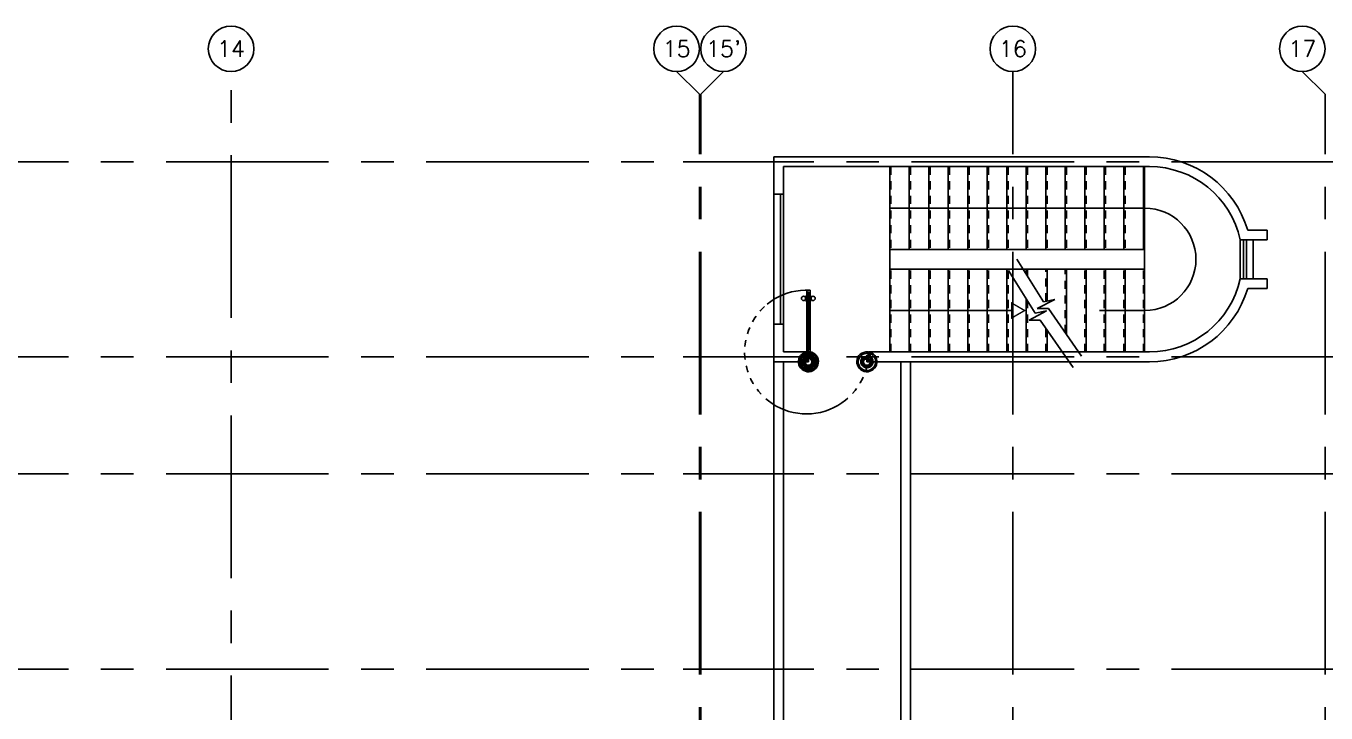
# Model space of a CAD drawing. Extents: x 417866029 to 417866302, y 43498045 to 43498122.
# Drawn here: x 417866043.05 to 417866063.04, y 43498111.92 to 43498122.48 of the extents above; entities that cross this region are included whole.
import ezdxf
from ezdxf.enums import TextEntityAlignment as Align

# ---------------------------------------------------------------- set-up
doc = ezdxf.new("R2010")
doc.units = 0
doc.header["$MEASUREMENT"] = 0
for name, pattern in [('CENTERX2', [4, 2.5, -0.5, 0.5, -0.5]), ('HIDDEN', [0.375, 0.25, -0.125]), ('HIDDEN2', [0.1875, 0.125, -0.0625])]:
    doc.linetypes.add(name, pattern=pattern)
for name, color, linetype in [('AX-CR', 7, 'CONTINUOUS'), ('AX-TXT', 2, 'CONTINUOUS'), ('AXES', 11, 'CENTERX2'), ('DOOR', 9, 'CONTINUOUS'), ('ROOF', 9, 'CONTINUOUS'), ('STR', 9, 'CONTINUOUS'), ('WALL', 9, 'CONTINUOUS'), ('WIN', 9, 'CONTINUOUS')]:
    doc.layers.add(name, color=color, linetype=linetype)
doc.styles.add('ROMANS', font='ROMANS.shx', dxfattribs={"width": 0.6})

# ---------------------------------------------------------------- blocks, each defined once
blk = doc.blocks.new('AXU')
at = {"layer": 'AX-CR'}
blk.add_circle((0, 350), 350, dxfattribs=at)
at = {"layer": 'AX-TXT', "style": 'ROMANS'}
blk.add_attdef('AX', text='', height=250, dxfattribs=at).set_placement((0, 350), align=Align.MIDDLE)
blk = doc.blocks.new('DOOR-10')
at = {"layer": 'DOOR', "color": 0, "linetype": 'ByBlock'}
for p, q in [((-83, 1005), (-92, 1005)), ((-92, 1005), (-92, 940)), ((-76, 1018), (-83, 1018)), ((-83, 928), (-83, 1018)), ((-83, 1005), (-83, 940)), ((-26, 1100), (-76, 1100)), ((-76, 1100), (-26, 1100)), ((-76, 1050), (-76, 1100)), ((-59, 1050), (-76, 1050)), ((-43, 1070), (-59, 1070)), ((-59, 1050), (-59, 1070)), ((-43, 1050), (-43, 1070)), ((-26, 1050), (-43, 1050)), ((-26, 1050), (-26, 1100)), ((-26, 1018), (-18, 1018)), ((-18, 928), (-18, 1018)), ((-18, 1005), (-9, 1005)), ((-18, 1005), (-18, 940)), ((-9, 1005), (-9, 940)), ((-83, 940), (-92, 940)), ((-76, 928), (-83, 928)), ((-26, 928), (-18, 928)), ((-18, 940), (-9, 940)), ((-76, 200), (-59, 200)), ((-76, 150), (-76, 200)), ((-59, 200), (-59, 180)), ((-43, 200), (-26, 200)), ((-43, 180), (-43, 200)), ((-26, 200), (-26, 150)), ((-1001, 0), (-1001, 150)), ((-1001, 150), (-976, 150)), ((-1001, 150), (-1001, 0)), ((-951, 0), (-1001, 0)), ((-976, 150), (-976, 100)), ((-976, 100), (-951, 100)), ((-951, 100), (-951, 0)), ((-76, 150), (-26, 150)), ((-59, 180), (-43, 180)), ((-51, 100), (-51, 0)), ((-26, 100), (-51, 100)), ((-51, 0), (-1, 0)), ((-1, 150), (-26, 150)), ((-26, 150), (-26, 100))]:
    blk.add_line(p, q, dxfattribs=at)
at = {"layer": 'DOOR', "linetype": 'ByBlock'}
for p, q in [((-76, 1050), (-76, 200)), ((-59, 200), (-59, 1050)), ((-43, 200), (-43, 1050)), ((-26, 200), (-26, 1050))]:
    blk.add_line(p, q, dxfattribs=at)
at = {"layer": 'DOOR', "color": 9, "linetype": 'ByBlock'}
for p, q in [((-951, 0), (-1001, 114)), ((-951, 0), (-1001, 40)), ((-951, 0), (-964, 100)), ((-51, 0), (-1, 114)), ((-51, 0), (-37, 100)), ((-51, 0), (-1, 40)), ((-1, 0), (-1, 150))]:
    blk.add_line(p, q, dxfattribs=at)
at = {"layer": 'DOOR', "color": 0, "linetype": 'ByBlock'}
for centre in [(-124, 973), (23, 973)]:
    blk.add_circle(centre, 32.4, dxfattribs=at)
at = {"layer": 'DOOR', "linetype": 'HIDDEN', "ltscale": 0.5}
blk.add_arc((-23, 149), 952, 93.1482, 179.9482, dxfattribs=at)
at = {"layer": 'DOOR', "color": 9, "linetype": 'ByBlock'}
for centre, radius, start, end in [((-951, 0), 154, 103.7142, 108.8947), ((-951, 0), 134, 100.72, 111.8402), ((-951, 0), 94.4, 90, 121.9818), ((-951, 0), 74.4, 90, 132.2236), ((-951, 0), 54.4, 90, 156.7926), ((-951, 0), 34.4, 90, 180), ((-951, 0), 14.4, 90, 180), ((-51, 0), 94.4, 58.0182, 90), ((-51, 0), 74.4, 47.7764, 90), ((-51, 0), 54.4, 23.2074, 90), ((-51, 0), 34.4, 0, 90), ((-51, 0), 14.4, 0, 90), ((-51, 0), 134, 68.1598, 79.28), ((-51, 0), 114, 64.0838, 77.3774), ((-51, 0), 154, 71.1053, 76.2858)]:
    blk.add_arc(centre, radius, start, end, dxfattribs=at)

msp = doc.modelspace()

# ---------------------------------------------------------------- linework, layer by layer
at = {"layer": 'AXES'}
for p, q in [((417866046.203, 43498105.991), (417866046.203, 43498121.777)), ((417866053.403, 43498121.427), (417866053.053, 43498121.777)), ((417866053.423, 43498121.427), (417866053.773, 43498121.777)), ((417866058.223, 43498044.506), (417866058.223, 43498121.777)), ((417866063.023, 43498121.427), (417866062.673, 43498121.777)), ((417866053.403, 43498044.506), (417866053.403, 43498121.427)), ((417866053.423, 43498044.506), (417866053.423, 43498121.427)), ((417866063.023, 43498044.506), (417866063.023, 43498121.427)), ((417866037.203, 43498120.391), (417866053.403, 43498120.391)), ((417866103.163, 43498120.391), (417866053.153, 43498120.391)), ((417866037.203, 43498117.391), (417866053.403, 43498117.391)), ((417866103.163, 43498117.391), (417866053.153, 43498117.391)), ((417866037.203, 43498115.591), (417866053.403, 43498115.591)), ((417866103.163, 43498115.591), (417866053.153, 43498115.591)), ((417866037.203, 43498112.591), (417866053.403, 43498112.591)), ((417866103.163, 43498112.591), (417866053.153, 43498112.591))]:
    msp.add_line(p, q, dxfattribs=at)
at = {"layer": 'ROOF'}
for p, q in [((417866054.548, 43498117.316), (417866054.548, 43498102.741)), ((417866054.698, 43498117.316), (417866054.698, 43498102.641)), ((417866056.498, 43498117.316), (417866056.498, 43498102.641)), ((417866056.648, 43498117.316), (417866056.648, 43498102.641))]:
    msp.add_line(p, q, dxfattribs=at)
at = {"layer": 'STR'}
for p, q in [((417866056.329, 43498120.316), (417866056.329, 43498119.041)), ((417866056.629, 43498120.316), (417866056.629, 43498119.041)), ((417866056.929, 43498120.316), (417866056.929, 43498119.041)), ((417866057.229, 43498120.316), (417866057.229, 43498119.041)), ((417866057.529, 43498120.316), (417866057.529, 43498119.041)), ((417866057.829, 43498120.316), (417866057.829, 43498119.041)), ((417866058.129, 43498120.316), (417866058.129, 43498119.041)), ((417866058.429, 43498120.316), (417866058.429, 43498119.041)), ((417866058.729, 43498120.316), (417866058.729, 43498119.041)), ((417866059.029, 43498120.316), (417866059.029, 43498119.041)), ((417866059.329, 43498120.316), (417866059.329, 43498119.041)), ((417866059.629, 43498120.316), (417866059.629, 43498119.041)), ((417866059.929, 43498120.316), (417866059.929, 43498119.041)), ((417866060.229, 43498120.316), (417866060.229, 43498119.041)), ((417866060.249, 43498120.316), (417866060.249, 43498119.041)), ((417866056.329, 43498119.678), (417866060.251, 43498119.678)), ((417866058.283, 43498118.895), (417866058.692, 43498118.239)), ((417866056.329, 43498117.466), (417866056.329, 43498118.741)), ((417866056.629, 43498117.466), (417866056.629, 43498118.741)), ((417866056.929, 43498117.466), (417866056.929, 43498118.741)), ((417866057.229, 43498117.466), (417866057.229, 43498118.741)), ((417866057.529, 43498117.466), (417866057.529, 43498118.741)), ((417866057.829, 43498117.466), (417866057.829, 43498118.741)), ((417866058.129, 43498117.466), (417866058.129, 43498118.741)), ((417866058.156, 43498118.716), (417866058.565, 43498118.061)), ((417866058.429, 43498118.661), (417866058.429, 43498118.741)), ((417866058.449, 43498118.629), (417866058.449, 43498118.741)), ((417866058.749, 43498118.251), (417866058.749, 43498118.741)), ((417866059.049, 43498117.731), (417866059.049, 43498118.741)), ((417866059.349, 43498117.466), (417866059.349, 43498118.741)), ((417866059.649, 43498117.466), (417866059.649, 43498118.741)), ((417866059.949, 43498117.466), (417866059.949, 43498118.741)), ((417866060.249, 43498117.466), (417866060.249, 43498118.741)), ((417866058.429, 43498117.466), (417866058.429, 43498118.28)), ((417866058.867, 43498118.275), (417866058.598, 43498118.134)), ((417866058.692, 43498118.239), (417866058.867, 43498118.275)), ((417866058.204, 43498118.103), (417866056.349, 43498118.103)), ((417866058.74, 43498118.096), (417866058.472, 43498117.956)), ((417866058.565, 43498118.061), (417866058.74, 43498118.096)), ((417866058.598, 43498118.134), (417866058.769, 43498118.134)), ((417866058.769, 43498118.134), (417866059.276, 43498117.403)), ((417866059.556, 43498118.103), (417866060.251, 43498118.103)), ((417866058.472, 43498117.956), (417866058.642, 43498117.956)), ((417866058.642, 43498117.956), (417866059.15, 43498117.225)), ((417866058.749, 43498117.466), (417866058.749, 43498117.802))]:
    msp.add_line(p, q, dxfattribs=at)
at = {"layer": 'STR', "linetype": 'HIDDEN2'}
for p, q in [((417866056.349, 43498120.316), (417866056.349, 43498119.041)), ((417866056.649, 43498120.316), (417866056.649, 43498119.041)), ((417866056.949, 43498120.316), (417866056.949, 43498119.041)), ((417866057.249, 43498120.316), (417866057.249, 43498119.041)), ((417866057.549, 43498120.316), (417866057.549, 43498119.041)), ((417866057.849, 43498120.316), (417866057.849, 43498119.041)), ((417866058.149, 43498120.316), (417866058.149, 43498119.041)), ((417866058.449, 43498120.316), (417866058.449, 43498119.041)), ((417866058.749, 43498120.316), (417866058.749, 43498119.041)), ((417866059.049, 43498120.316), (417866059.049, 43498119.041)), ((417866059.349, 43498120.316), (417866059.349, 43498119.041)), ((417866059.649, 43498120.316), (417866059.649, 43498119.041)), ((417866059.949, 43498120.316), (417866059.949, 43498119.041)), ((417866060.229, 43498120.316), (417866060.229, 43498119.041)), ((417866060.249, 43498120.316), (417866060.249, 43498119.041)), ((417866056.349, 43498117.466), (417866056.349, 43498118.741)), ((417866056.649, 43498117.466), (417866056.649, 43498118.741)), ((417866056.949, 43498117.466), (417866056.949, 43498118.741)), ((417866057.249, 43498117.466), (417866057.249, 43498118.741)), ((417866057.549, 43498117.466), (417866057.549, 43498118.741)), ((417866057.849, 43498117.466), (417866057.849, 43498118.741)), ((417866058.149, 43498117.466), (417866058.149, 43498118.741)), ((417866058.429, 43498118.661), (417866058.429, 43498118.741)), ((417866058.449, 43498118.629), (417866058.449, 43498118.741)), ((417866058.729, 43498118.247), (417866058.729, 43498118.741)), ((417866059.029, 43498117.76), (417866059.029, 43498118.741)), ((417866059.329, 43498117.466), (417866059.329, 43498118.741)), ((417866059.629, 43498117.466), (417866059.629, 43498118.741)), ((417866059.929, 43498117.466), (417866059.929, 43498118.741)), ((417866060.229, 43498117.466), (417866060.229, 43498118.741)), ((417866058.449, 43498117.466), (417866058.449, 43498118.248)), ((417866058.729, 43498117.466), (417866058.729, 43498117.831))]:
    msp.add_line(p, q, dxfattribs=at)
at = {"layer": 'STR', "const_width": 0.0215}
msp.add_lwpolyline([(417866058.204, 43498118.219), (417866058.204, 43498117.988), (417866058.404, 43498118.103)], close=True, dxfattribs=at)
at = {"layer": 'STR'}
msp.add_arc((417866060.251, 43498118.891), 0.787, 270, 90, dxfattribs=at)
at = {"layer": 'WALL'}
for p, q in [((417866060.324, 43498120.466), (417866054.548, 43498120.466)), ((417866054.548, 43498120.466), (417866054.548, 43498119.891)), ((417866060.324, 43498120.316), (417866054.698, 43498120.316)), ((417866054.698, 43498120.316), (417866054.698, 43498119.891)), ((417866054.548, 43498119.891), (417866054.698, 43498119.891)), ((417866061.833, 43498119.341), (417866062.133, 43498119.341)), ((417866062.133, 43498119.191), (417866062.133, 43498119.341)), ((417866060.249, 43498119.041), (417866056.329, 43498119.041)), ((417866056.329, 43498119.041), (417866056.329, 43498118.741)), ((417866060.249, 43498118.741), (417866060.249, 43498119.041)), ((417866061.717, 43498119.191), (417866062.133, 43498119.191)), ((417866060.249, 43498118.741), (417866056.329, 43498118.741)), ((417866061.717, 43498118.591), (417866062.133, 43498118.591)), ((417866061.833, 43498118.441), (417866062.133, 43498118.441)), ((417866062.133, 43498118.441), (417866062.133, 43498118.591)), ((417866054.548, 43498117.891), (417866054.698, 43498117.891)), ((417866054.548, 43498117.891), (417866054.548, 43498117.316)), ((417866054.698, 43498117.891), (417866054.698, 43498117.466)), ((417866055.029, 43498117.466), (417866055.029, 43498117.316)), ((417866060.324, 43498117.466), (417866056.029, 43498117.466)), ((417866056.029, 43498117.466), (417866056.029, 43498117.316)), ((417866060.324, 43498117.316), (417866056.029, 43498117.316))]:
    msp.add_line(p, q, dxfattribs=at)
at = {"layer": 'WALL', "linetype": 'ByBlock', "ltscale": 0.3}
for p, q in [((417866055.029, 43498117.466), (417866054.698, 43498117.466)), ((417866055.029, 43498117.316), (417866054.548, 43498117.316))]:
    msp.add_line(p, q, dxfattribs=at)
at = {"layer": 'WALL'}
for radius, start, end in [(1.575, 16.6016, 90), (1.425, 12.1532, 90), (1.425, 270, 347.8468), (1.575, 270, 343.3984)]:
    msp.add_arc((417866060.324, 43498118.891), radius, start, end, dxfattribs=at)
at = {"layer": 'WIN'}
for p, q in [((417866054.548, 43498119.891), (417866054.548, 43498117.891)), ((417866054.648, 43498119.891), (417866054.648, 43498117.891)), ((417866054.698, 43498119.891), (417866054.698, 43498117.891)), ((417866061.717, 43498119.191), (417866061.717, 43498118.591)), ((417866061.767, 43498119.191), (417866061.767, 43498118.591)), ((417866061.817, 43498119.191), (417866061.817, 43498118.591)), ((417866061.917, 43498119.191), (417866061.917, 43498118.591))]:
    msp.add_line(p, q, dxfattribs=at)

# ---------------------------------------------------------------- block references
at = {"layer": 'AXES', "xscale": 0.0009999871253967285, "yscale": 0.001000002026557922, "zscale": 0.001}
for p, values in [((417866046.203, 43498121.777), {'AX': '14'}), ((417866053.053, 43498121.777), {'AX': '15'}), ((417866053.773, 43498121.777), {'AX': "15'"}), ((417866058.223, 43498121.777), {'AX': '16'}), ((417866062.673, 43498121.777), {'AX': '17'})]:
    msp.add_blockref('AXU', p, dxfattribs=at).add_auto_attribs(values)
at = {"layer": 'DOOR', "color": 0, "linetype": 'ByBlock', "ltscale": 0.3, "xscale": -0.0009999871253967285, "yscale": 0.001000002026557922, "zscale": 0.001}
msp.add_blockref('DOOR-10', (417866055.028, 43498117.316), dxfattribs=at)

doc.saveas('drawing.dxf')
